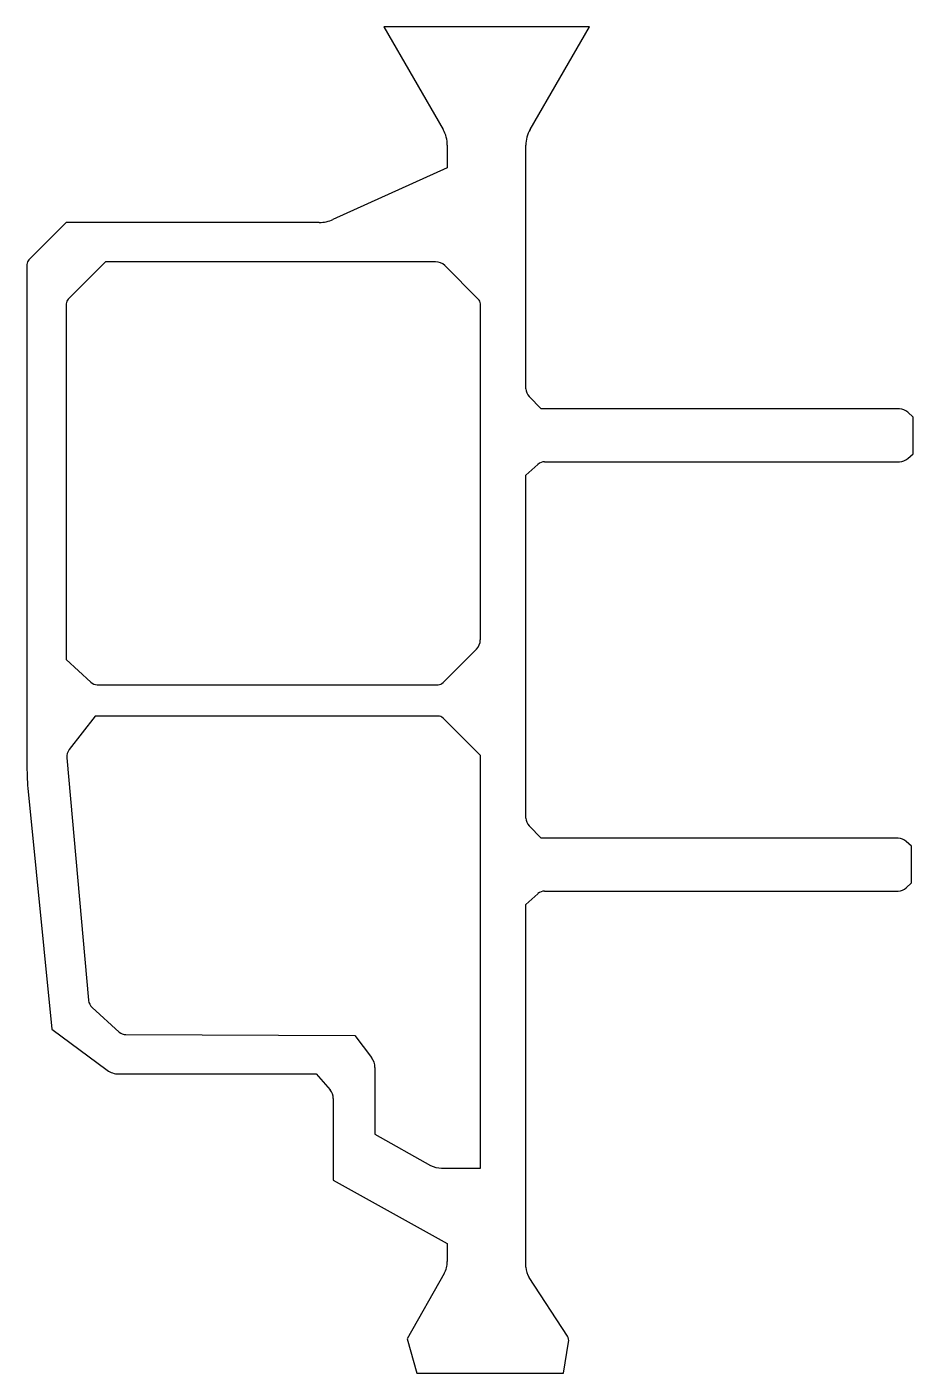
# Model space of a CAD drawing. Header units: millimetres. Extents: x 58.3 to 80.8, y 14.9 to 49.1.
import ezdxf

# ---------------------------------------------------------------- set-up
doc = ezdxf.new("R2010")
doc.units = ezdxf.units.MM
doc.layers.get('0').update_dxf_attribs({"lineweight": 25})

msp = doc.modelspace()

# ---------------------------------------------------------------- linework, layer by layer
for p, q in [((68.044, 49.128), (67.344, 49.128)), ((67.344, 49.128), (68.853, 46.516)), ((72.571, 49.128), (68.044, 49.128)), ((71.066, 46.521), (72.571, 49.128)), ((68.958, 46.123), (68.958, 45.548)), ((70.958, 39.926), (70.958, 46.118)), ((68.958, 45.548), (66.05, 44.231)), ((59.265, 44.156), (58.317, 43.208)), ((65.702, 44.156), (59.265, 44.156)), ((60.265, 43.156), (59.317, 42.208)), ((68.659, 43.156), (60.265, 43.156)), ((58.265, 43.083), (58.265, 30.319)), ((69.746, 42.208), (68.896, 43.058)), ((59.265, 42.083), (59.265, 33.043)), ((69.798, 33.539), (69.798, 42.083)), ((71.349, 39.414), (71.038, 39.73)), ((80.461, 39.414), (71.349, 39.414)), ((80.805, 39.206), (80.669, 39.332)), ((80.805, 38.275), (80.805, 39.206)), ((71.434, 38.068), (80.461, 38.068)), ((80.669, 38.149), (80.805, 38.275)), ((70.958, 37.725), (71.262, 38.002)), ((70.958, 29.008), (70.958, 37.725)), ((68.849, 32.452), (69.699, 33.302)), ((59.265, 33.043), (59.89, 32.463)), ((60.051, 32.4), (68.724, 32.4)), ((60.001, 31.6), (59.342, 30.752)), ((68.724, 31.6), (60.001, 31.6)), ((69.798, 30.6), (68.849, 31.548)), ((59.281, 30.543), (59.834, 24.372)), ((69.798, 20.104), (69.798, 30.6)), ((58.297, 29.683), (58.901, 23.64)), ((71.349, 28.497), (71.038, 28.813)), ((80.425, 28.497), (71.349, 28.497)), ((80.768, 28.289), (80.632, 28.415)), ((80.768, 27.358), (80.768, 28.289)), ((70.958, 26.808), (71.262, 27.084)), ((71.434, 27.151), (80.425, 27.151)), ((80.632, 27.232), (80.768, 27.358)), ((70.958, 17.585), (70.958, 26.808)), ((59.926, 24.187), (60.612, 23.566)), ((58.901, 23.64), (60.309, 22.594)), ((60.783, 23.499), (66.606, 23.477)), ((66.606, 23.477), (67.03, 22.916)), ((67.115, 22.661), (67.115, 20.965)), ((60.594, 22.5), (65.624, 22.5)), ((65.624, 22.5), (65.977, 22.092)), ((66.058, 21.875), (66.058, 19.798)), ((67.115, 20.965), (68.534, 20.175)), ((68.81, 20.104), (69.798, 20.104)), ((66.058, 19.798), (68.958, 18.185)), ((68.958, 18.185), (68.958, 17.728)), ((68.877, 17.422), (67.936, 15.761)), ((72.011, 15.832), (71.036, 17.322)), ((67.936, 15.761), (68.181, 14.892)), ((71.917, 14.892), (72.044, 15.677)), ((68.181, 14.892), (71.917, 14.892))]:
    msp.add_line(p, q)
for centre, radius, start, end in [((68.172, 46.123), 0.786, 360, 30), ((71.764, 46.118), 0.807, 150, 180), ((65.702, 45), 0.844, 270, 294.3721), ((58.442, 43.083), 0.177, 135, 180), ((68.659, 42.821), 0.335, 45, 90), ((59.442, 42.083), 0.177, 135, 180), ((69.621, 42.083), 0.177, 0, 45), ((71.237, 39.926), 0.279, 180, 224.5395), ((80.461, 39.109), 0.305, 47.127, 90), ((71.434, 37.813), 0.255, 90, 132.2354), ((80.461, 38.373), 0.305, 270, 312.873), ((69.462, 33.539), 0.335, 315, 0), ((60.051, 32.636), 0.236, 227.1298, 270), ((68.724, 32.577), 0.177, 270, 315), ((68.724, 31.423), 0.177, 45, 90), ((59.577, 30.569), 0.298, 142.1306, 185.1264), ((64.657, 30.319), 6.391, 180, 185.7106), ((71.237, 29.008), 0.279, 180, 224.5395), ((80.425, 28.191), 0.305, 47.127, 90), ((71.434, 26.896), 0.255, 90, 132.2354), ((80.425, 27.456), 0.305, 270, 312.873), ((60.117, 24.397), 0.284, 185.1264, 227.8249), ((60.784, 23.755), 0.256, 227.8249, 269.7838), ((66.693, 22.661), 0.423, 0, 37.0305), ((60.594, 22.978), 0.478, 233.3943, 270), ((65.726, 21.875), 0.332, 0, 40.8559), ((68.81, 20.671), 0.567, 240.9203, 270), ((68.337, 17.728), 0.621, 330.4676, 360), ((71.439, 17.585), 0.481, 180, 213.1984), ((71.827, 15.712), 0.22, 350.8156, 33.1984)]:
    msp.add_arc(centre, radius, start, end)

doc.saveas('drawing.dxf')
